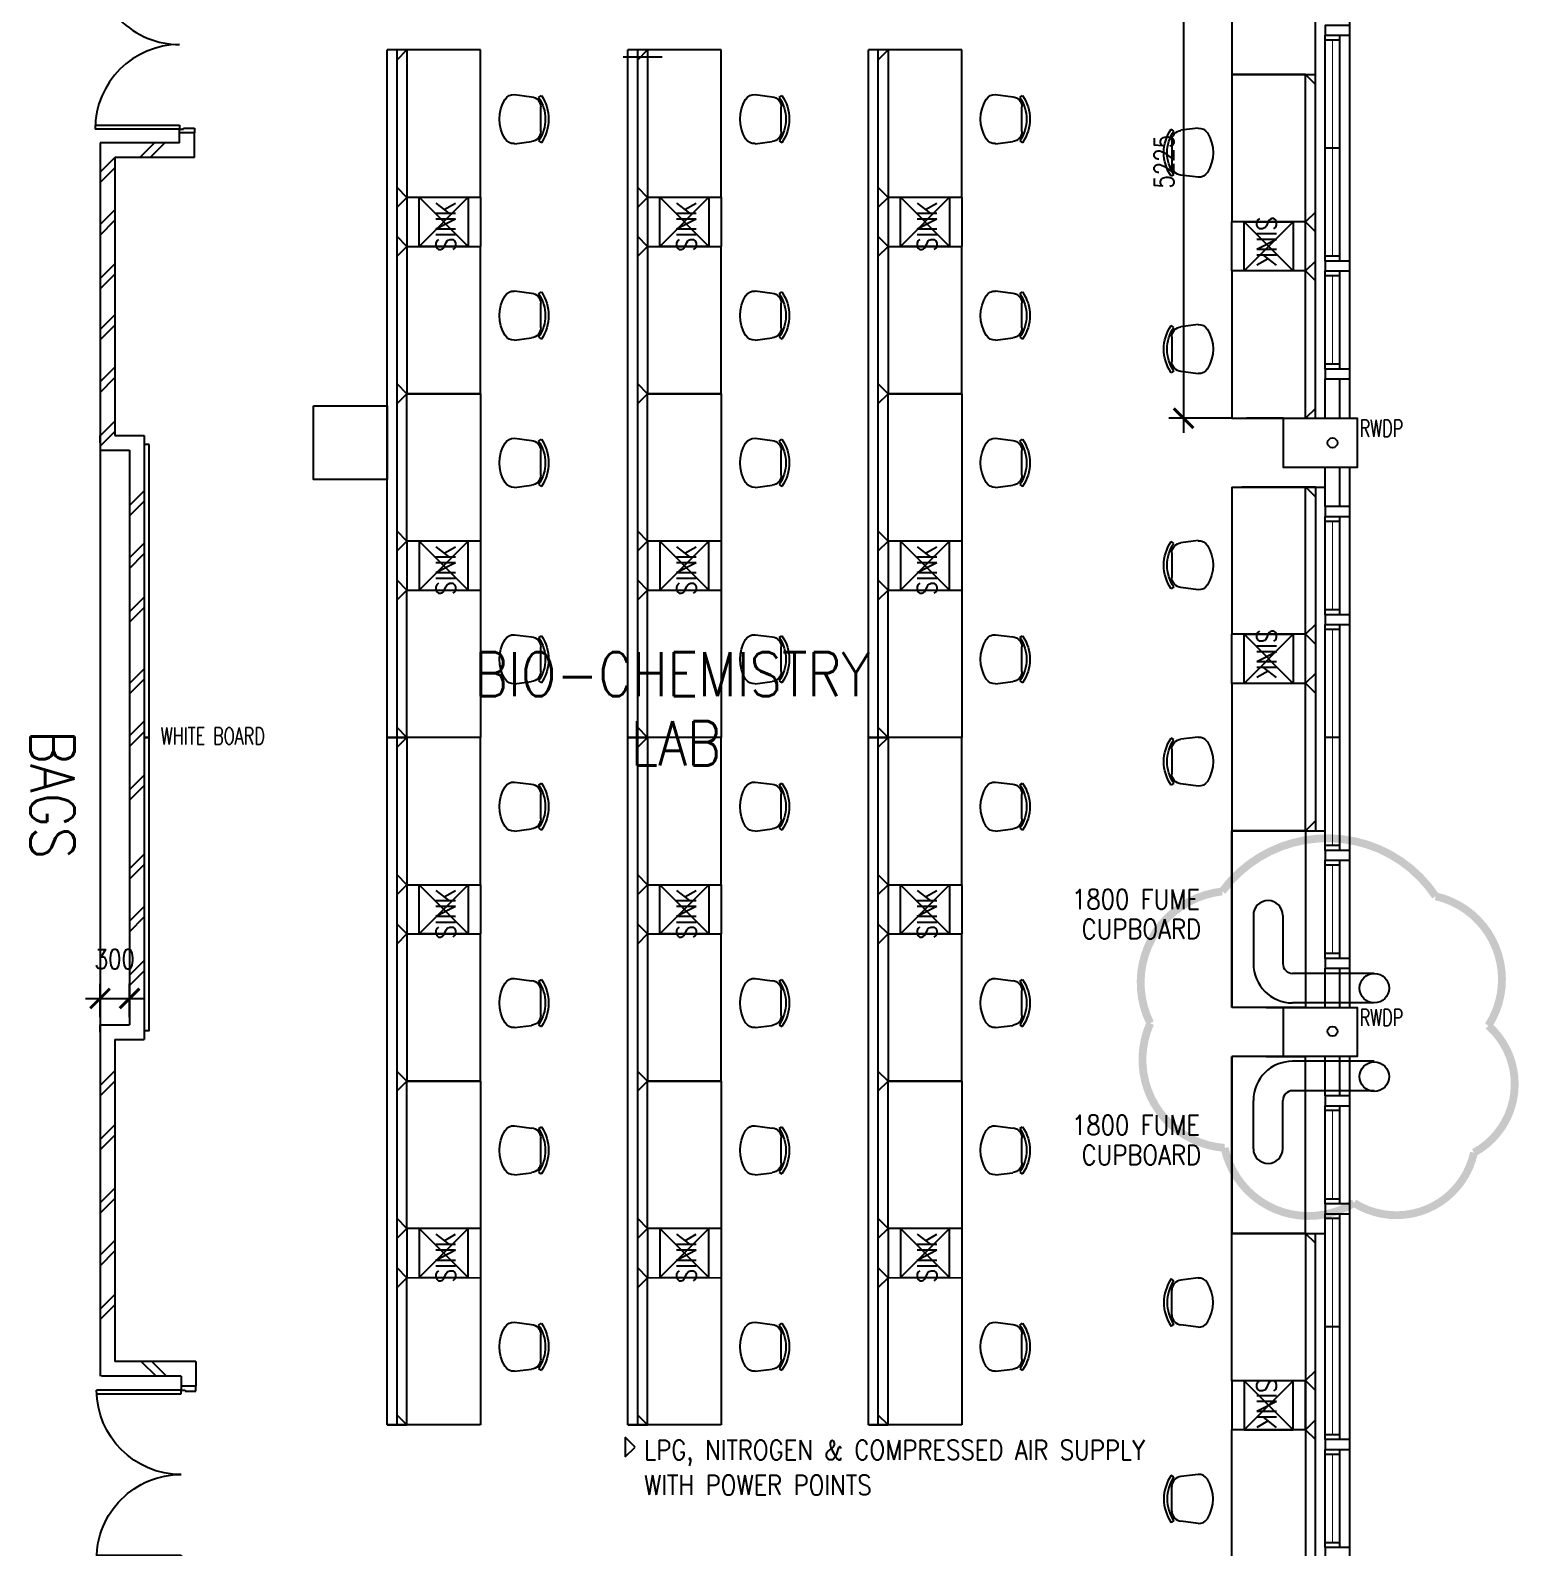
# Model space of a CAD drawing. Extents: x 2687779 to 2997471, y -863049 to -631414.
# Drawn here: x 2820762 to 2835917, y -668858 to -653408 of the extents above; entities that cross this region are included whole.
import ezdxf

# ---------------------------------------------------------------- set-up
doc = ezdxf.new("R2010")
doc.units = 0
doc.header["$LTSCALE"] = 10
doc.header["$MEASUREMENT"] = 0
doc.header["$PDMODE"] = 34
doc.layers.get('0').update_dxf_attribs({"linetype": 'CONTINUOUS'})
doc.layers.get('DEFPOINTS').update_dxf_attribs({"linetype": 'CONTINUOUS'})
for name, color, linetype in [('BO', 7, 'CONTINUOUS'), ('COL', 3, 'CONTINUOUS'), ('DR', 7, 'CONTINUOUS'), ('FURN', 1, 'CONTINUOUS'), ('hatch', 7, 'CONTINUOUS'), ('RISERFUME', 1, 'CONTINUOUS'), ('RWDP', 145, 'CONTINUOUS'), ('T50', 3, 'CONTINUOUS'), ('WALL', 2, 'CONTINUOUS'), ('WIN', 5, 'CONTINUOUS')]:
    doc.layers.add(name, color=color, linetype=linetype)
doc.styles.add('ROMANS', font='romans.shx', dxfattribs={"width": 0.8, "height": 100})
doc.styles.get("Standard").update_dxf_attribs({"font": 'ROMANS.SHX'})
doc.dimstyles.new('STANDARD$0', dxfattribs={"dimscale": 0, "dimtxt": 8, "dimasz": 6, "dimexe": 1, "dimexo": 1, "dimgap": 3, "dimtad": 1, "dimdec": 0, "dimlfac": -1, "dimrnd": 1, "dimzin": 0, "dimdsep": 46, "dimtxsty": 'Standard', "dimcen": 0, "dimclrd": 5, "dimclre": 250, "dimadec": 0, "dimazin": 0, "dimtfac": 1, "dimtdec": 4, "dimtofl": 0, "dimtmove": 0, "dimatfit": 3, "dimfxl": 1, "dimtolj": 1, "dimtzin": 0, "dimarcsym": 0})

# ---------------------------------------------------------------- blocks, each defined once
blk = doc.blocks.new('DR-1800-B')
at = {"layer": 'DR'}
for p, q in [((-50, 0), (0, 0)), ((0, 0), (0, -150)), ((-1800, 0), (-1800, -150)), ((-1750, 0), (-1800, 0)), ((-1800, -150), (-1760, -150)), ((-1760, -150), (-1760, -110)), ((-1760, -110), (-1750, -110)), ((-1760, -150), (-1760, -1010)), ((-1720, -150), (-1760, -150)), ((-1750, -110), (-1750, 0)), ((-1720, -1009), (-1720, -150)), ((-80, -1009), (-80, -150)), ((-80, -150), (-40, -150)), ((-50, -110), (-50, 0)), ((-40, -110), (-50, -110)), ((-40, -150), (-40, -110)), ((-40, -150), (-40, -1010)), ((0, -150), (-40, -150))]:
    blk.add_line(p, q, dxfattribs=at)
for centre, start, end in [((-1760, -150), 270, 0), ((-40, -150), 180.0001, 270)]:
    blk.add_arc(centre, 860, start, end, dxfattribs=at)
blk = doc.blocks.new('_ARCHTICK')
at = {"color": 0, "linetype": 'ByBlock', "const_width": 0.15}
blk.add_lwpolyline([(-0.5, -0.5), (0.5, 0.5)], dxfattribs=at)
blk = doc.blocks.new('*D412')
at = {"layer": 'BO', "color": 7, "linetype": 'Continuous', "lineweight": -2, "transparency": 16777216}
for p, q in [((2821322, -663266), (2821922, -663266)), ((2821472, -663458), (2821472, -663116)), ((2821772, -663458), (2821772, -663116))]:
    blk.add_line(p, q, dxfattribs=at)
at = {"layer": 'DEFPOINTS', "color": 0, "linetype": 'Continuous', "transparency": 16777216}
for p in [(2821772, -663266), (2821472, -663608), (2821772, -663608)]:
    blk.add_point(p, dxfattribs=at)
at = {"layer": 'BO', "color": 7, "linetype": 'Continuous', "lineweight": -2, "transparency": 16777216, "xscale": 200, "yscale": 200, "zscale": 200, "rotation": 180}
blk.add_blockref('_ARCHTICK', (2821472, -663266), dxfattribs=at)
at = {"layer": 'BO', "color": 7, "linetype": 'Continuous', "lineweight": -2, "transparency": 16777216, "xscale": 200, "yscale": 200, "zscale": 200}
blk.add_blockref('_ARCHTICK', (2821772, -663266), dxfattribs=at)
at = {"layer": 'BO', "color": 7, "linetype": 'Continuous', "transparency": 16777216, "insert": (2821622, -662866), "char_height": 200, "attachment_point": 5, "style": 'ROMANS'}
blk.add_mtext('\\A1;300', dxfattribs=at)
blk = doc.blocks.new('CHAIR11')
at = {"layer": 'FURN', "color": 1}
for p, q in [((-676, 492), (-653, 318)), ((-176, 492), (-198, 318)), ((-647, 246), (-666, 218)), ((-300, 225), (-552, 225)), ((-205, 246), (-186, 218))]:
    blk.add_line(p, q, dxfattribs=at)
for centre, radius, start, end in [((-426, 260), 385, 58.407, 121.593), ((-574, 501), 102, 121.593, 184.9697), ((-278, 501), 102, 355.0303, 58.407), ((-552, 327), 102, 184.9697, 270), ((-300, 327), 102, 270, 355.0303), ((-426, 569), 425, 235.6197, 304.3803), ((-426, 569), 391, 235.6197, 304.3803)]:
    blk.add_arc(centre, radius, start, end, dxfattribs=at)
blk = doc.blocks.new('*D418')
at = {"layer": 'DEFPOINTS', "color": 0, "linetype": 'Continuous', "transparency": 16777216}
for p in [(2833147, -652133), (2832505, -657358), (2833147, -657358)]:
    blk.add_point(p, dxfattribs=at)
at = {"layer": 'FURN', "color": 7, "linetype": 'Continuous', "lineweight": -2, "transparency": 16777216}
for p, q in [((2832505, -651983), (2832505, -657508)), ((2832997, -652133), (2832355, -652133)), ((2832997, -657358), (2832355, -657358))]:
    blk.add_line(p, q, dxfattribs=at)
at = {"layer": 'FURN', "color": 7, "linetype": 'Continuous', "lineweight": -2, "transparency": 16777216, "xscale": 200, "yscale": 200, "zscale": 200}
for p, rotation in [((2832505, -652133), 90), ((2832505, -657358), 270)]:
    blk.add_blockref('_ARCHTICK', p, dxfattribs=dict(at, rotation=rotation))
at = {"layer": 'FURN', "color": 7, "linetype": 'Continuous', "transparency": 16777216, "insert": (2832305, -654746), "char_height": 200, "attachment_point": 5, "rotation": 90, "style": 'ROMANS'}
blk.add_mtext('\\A1;5225', dxfattribs=at)

msp = doc.modelspace()

# ---------------------------------------------------------------- linework, layer by layer
at = {"color": 9}
for p, q in [((2834197, -657358.2), (2834197, -651858.2)), ((2834197, -663358.2), (2834197, -657858.2)), ((2834197, -669358.2), (2834197, -663858.2))]:
    msp.add_line(p, q, dxfattribs=at)
at = {"layer": 'BO', "linetype": 'Continuous'}
for p, q in [((2821472, -657683.2), (2821472, -663533.2)), ((2821472, -657683.2), (2821472, -663533.2)), ((2821472, -663608.2), (2821472, -663533.2)), ((2821472, -663608.2), (2821472, -663533.2)), ((2821472, -663608.2), (2821472, -663683.2)), ((2821472, -663608.2), (2821472, -663683.2))]:
    msp.add_line(p, q, dxfattribs=at)
at = {"layer": 'COL'}
for points in [[(2823647, -657233.2), (2824397, -657233.2), (2824397, -657983.2), (2823647, -657983.2)], [(2833522, -657358.2), (2834272, -657358.2), (2834272, -657858.2), (2833522, -657858.2)], [(2833522, -663358.2), (2834272, -663358.2), (2834272, -663858.2), (2833522, -663858.2)]]:
    msp.add_lwpolyline(points, close=True, dxfattribs=at)
at = {"layer": 'FURN', "linetype": 'Continuous'}
for p, q in [((2832997, -652133.2), (2832997, -655358.2)), ((2833847, -657358.2), (2833847, -652133.2)), ((2824397, -660608.2), (2824397, -653608.2)), ((2825347, -653608.2), (2824397, -653608.2)), ((2824497, -653708.2), (2824597, -653608.2)), ((2824497, -660608.2), (2824497, -653608.2)), ((2824597, -653608.2), (2824597, -655608.2)), ((2824597, -653608.2), (2824597, -655108.2)), ((2825347, -655108.2), (2825347, -653608.2)), ((2826797, -653677.9), (2827197, -653677.9)), ((2826847, -660608.2), (2826847, -653608.2)), ((2827797, -653608.2), (2826847, -653608.2)), ((2826947, -653708.2), (2827047, -653608.2)), ((2826947, -660608.2), (2826947, -653608.2)), ((2827047, -653608.2), (2827047, -655608.2)), ((2827047, -653608.2), (2827047, -655108.2)), ((2827797, -655108.2), (2827797, -653608.2)), ((2829297, -660608.2), (2829297, -653608.2)), ((2830247, -653608.2), (2829297, -653608.2)), ((2829397, -653708.2), (2829497, -653608.2)), ((2829397, -660608.2), (2829397, -653608.2)), ((2829497, -653608.2), (2829497, -655608.2)), ((2829497, -653608.2), (2829497, -655108.2)), ((2830247, -655108.2), (2830247, -653608.2)), ((2833747, -653858.2), (2832997, -653858.2)), ((2832997, -653858.2), (2833847, -653858.2)), ((2833622, -653858.2), (2833122, -653858.2)), ((2833122, -653858.2), (2833622, -653858.2)), ((2833747, -655358.2), (2833747, -653858.2)), ((2833747, -655358.2), (2833747, -653858.2)), ((2833748, -653857.2), (2833847, -653958.2)), ((2824596, -655109.2), (2824497, -655008.2)), ((2827046, -655109.2), (2826947, -655008.2)), ((2829496, -655109.2), (2829397, -655008.2)), ((2824497, -655208.2), (2824596, -655109.2)), ((2824597, -655108.2), (2824597, -655608.2)), ((2824597, -655108.2), (2825347, -655108.2)), ((2825222, -655108.2), (2824722, -655608.2)), ((2825222, -655608.2), (2824722, -655108.2)), ((2824722, -655358.2), (2824722, -655108.2)), ((2824722, -655108.2), (2825222, -655108.2)), ((2824722, -655608.2), (2824722, -655108.2)), ((2825222, -655108.2), (2825222, -655608.2)), ((2825347, -655108.2), (2825347, -655608.2)), ((2826947, -655208.2), (2827046, -655109.2)), ((2827047, -655108.2), (2827047, -655608.2)), ((2827047, -655108.2), (2827797, -655108.2)), ((2827672, -655108.2), (2827172, -655608.2)), ((2827672, -655608.2), (2827172, -655108.2)), ((2827172, -655358.2), (2827172, -655108.2)), ((2827172, -655108.2), (2827672, -655108.2)), ((2827172, -655608.2), (2827172, -655108.2)), ((2827672, -655108.2), (2827672, -655608.2)), ((2827797, -655108.2), (2827797, -655608.2)), ((2829397, -655208.2), (2829496, -655109.2)), ((2829497, -655108.2), (2829497, -655608.2)), ((2829497, -655108.2), (2830247, -655108.2)), ((2830122, -655108.2), (2829622, -655608.2)), ((2830122, -655608.2), (2829622, -655108.2)), ((2829622, -655358.2), (2829622, -655108.2)), ((2829622, -655108.2), (2830122, -655108.2)), ((2829622, -655608.2), (2829622, -655108.2)), ((2830122, -655108.2), (2830122, -655608.2)), ((2830247, -655108.2), (2830247, -655608.2)), ((2832997, -655858.2), (2832997, -655358.2)), ((2833747, -655358.2), (2832997, -655358.2)), ((2833122, -655858.2), (2833622, -655358.2)), ((2833122, -655358.2), (2833622, -655858.2)), ((2833122, -655858.2), (2833122, -655358.2)), ((2833122, -655358.2), (2833622, -655358.2)), ((2833622, -655358.2), (2833622, -655858.2)), ((2833747, -657358.2), (2833747, -655358.2)), ((2833747, -655858.2), (2833747, -655358.2)), ((2833847, -655258.2), (2833748, -655357.2)), ((2833748, -655357.2), (2833847, -655458.2)), ((2824596, -655609.2), (2824497, -655508.2)), ((2827046, -655609.2), (2826947, -655508.2)), ((2829496, -655609.2), (2829397, -655508.2)), ((2824497, -655708.2), (2824596, -655609.2)), ((2824597, -655608.2), (2824597, -657108.2)), ((2824597, -655608.2), (2824597, -657108.2)), ((2824597, -655608.2), (2825347, -655608.2)), ((2825222, -655608.2), (2824722, -655608.2)), ((2825347, -657108.2), (2825347, -655608.2)), ((2826947, -655708.2), (2827046, -655609.2)), ((2827047, -655608.2), (2827047, -657108.2)), ((2827047, -655608.2), (2827047, -657108.2)), ((2827047, -655608.2), (2827797, -655608.2)), ((2827672, -655608.2), (2827172, -655608.2)), ((2827797, -657108.2), (2827797, -655608.2)), ((2829397, -655708.2), (2829496, -655609.2)), ((2829497, -655608.2), (2829497, -657108.2)), ((2829497, -655608.2), (2829497, -657108.2)), ((2829497, -655608.2), (2830247, -655608.2)), ((2830122, -655608.2), (2829622, -655608.2)), ((2830247, -657108.2), (2830247, -655608.2)), ((2833622, -655608.2), (2833622, -655858.2)), ((2833847, -655758.2), (2833748, -655857.2)), ((2832997, -655858.2), (2832997, -657358.2)), ((2833747, -655858.2), (2832997, -655858.2)), ((2833622, -655858.2), (2833122, -655858.2)), ((2833747, -657358.2), (2833747, -655858.2)), ((2833748, -655857.2), (2833847, -655958.2)), ((2824596, -657109.2), (2824497, -657008.2)), ((2827046, -657109.2), (2826947, -657008.2)), ((2829496, -657109.2), (2829397, -657008.2)), ((2824497, -657208.2), (2824596, -657109.2)), ((2824597, -657108.2), (2825347, -657108.2)), ((2825347, -657108.2), (2824597, -657108.2)), ((2824597, -658608.2), (2824597, -657108.2)), ((2824722, -657108.2), (2825222, -657108.2)), ((2825222, -657108.2), (2824722, -657108.2)), ((2825347, -657108.2), (2825347, -658608.2)), ((2826947, -657208.2), (2827046, -657109.2)), ((2827047, -657108.2), (2827797, -657108.2)), ((2827797, -657108.2), (2827047, -657108.2)), ((2827047, -658608.2), (2827047, -657108.2)), ((2827172, -657108.2), (2827672, -657108.2)), ((2827672, -657108.2), (2827172, -657108.2)), ((2827797, -657108.2), (2827797, -658608.2)), ((2829397, -657208.2), (2829496, -657109.2)), ((2829497, -657108.2), (2830247, -657108.2)), ((2830247, -657108.2), (2829497, -657108.2)), ((2829497, -658608.2), (2829497, -657108.2)), ((2829622, -657108.2), (2830122, -657108.2)), ((2830122, -657108.2), (2829622, -657108.2)), ((2830247, -657108.2), (2830247, -658608.2)), ((2832997, -657358.2), (2833947, -657358.2)), ((2833522, -657358.2), (2833147, -657358.2)), ((2833847, -657258.2), (2833747, -657358.2)), ((2832997, -658058.2), (2832997, -659558.2)), ((2832997, -658058.2), (2833622, -658058.2)), ((2833847, -658058.2), (2833097, -658058.2)), ((2833097, -658058.2), (2833947, -658058.2)), ((2833722, -658058.2), (2833222, -658058.2)), ((2833747, -659558.2), (2833747, -658058.2)), ((2833747, -659558.2), (2833747, -658058.2)), ((2833748, -658057.2), (2833847, -658158.2)), ((2833847, -658058.2), (2833847, -661558.2)), ((2824596, -658609.2), (2824497, -658508.2)), ((2824497, -658708.2), (2824596, -658609.2)), ((2825347, -658608.2), (2824596, -658609.2)), ((2824597, -658608.2), (2824597, -659108.2)), ((2824722, -658608.2), (2825222, -659108.2)), ((2824722, -659108.2), (2825222, -658608.2)), ((2825222, -658608.2), (2824722, -658608.2)), ((2824722, -658608.2), (2824722, -659108.2)), ((2825222, -658858.2), (2825222, -658608.2)), ((2825222, -659108.2), (2825222, -658608.2)), ((2825347, -658608.2), (2825347, -659108.2)), ((2827046, -658609.2), (2826947, -658508.2)), ((2826947, -658708.2), (2827046, -658609.2)), ((2827797, -658608.2), (2827046, -658609.2)), ((2827047, -658608.2), (2827047, -659108.2)), ((2827172, -658608.2), (2827672, -659108.2)), ((2827172, -659108.2), (2827672, -658608.2)), ((2827672, -658608.2), (2827172, -658608.2)), ((2827172, -658608.2), (2827172, -659108.2)), ((2827672, -658858.2), (2827672, -658608.2)), ((2827672, -659108.2), (2827672, -658608.2)), ((2827797, -658608.2), (2827797, -659108.2)), ((2829496, -658609.2), (2829397, -658508.2)), ((2829397, -658708.2), (2829496, -658609.2)), ((2830247, -658608.2), (2829496, -658609.2)), ((2829497, -658608.2), (2829497, -659108.2)), ((2829622, -658608.2), (2830122, -659108.2)), ((2829622, -659108.2), (2830122, -658608.2)), ((2830122, -658608.2), (2829622, -658608.2)), ((2829622, -658608.2), (2829622, -659108.2)), ((2830122, -658858.2), (2830122, -658608.2)), ((2830122, -659108.2), (2830122, -658608.2)), ((2830247, -658608.2), (2830247, -659108.2)), ((2824596, -659109.2), (2824497, -659008.2)), ((2827046, -659109.2), (2826947, -659008.2)), ((2829496, -659109.2), (2829397, -659008.2)), ((2824497, -659208.2), (2824596, -659109.2)), ((2824596, -659109.2), (2825347, -659108.2)), ((2824597, -660608.2), (2824597, -659108.2)), ((2824722, -659108.2), (2825222, -659108.2)), ((2825347, -659108.2), (2825347, -660608.2)), ((2826947, -659208.2), (2827046, -659109.2)), ((2827046, -659109.2), (2827797, -659108.2)), ((2827047, -660608.2), (2827047, -659108.2)), ((2827172, -659108.2), (2827672, -659108.2)), ((2827797, -659108.2), (2827797, -660608.2)), ((2829397, -659208.2), (2829496, -659109.2)), ((2829496, -659109.2), (2830247, -659108.2)), ((2829497, -660608.2), (2829497, -659108.2)), ((2829622, -659108.2), (2830122, -659108.2)), ((2830247, -659108.2), (2830247, -660608.2)), ((2832997, -660058.2), (2832997, -659558.2)), ((2833747, -659558.2), (2832997, -659558.2)), ((2833122, -660058.2), (2833622, -659558.2)), ((2833122, -659558.2), (2833622, -660058.2)), ((2833122, -660058.2), (2833122, -659558.2)), ((2833122, -659558.2), (2833622, -659558.2)), ((2833622, -659558.2), (2833622, -660058.2)), ((2833747, -661558.2), (2833747, -659558.2)), ((2833747, -660058.2), (2833747, -659558.2)), ((2833847, -659458.2), (2833748, -659557.2)), ((2833748, -659557.2), (2833847, -659658.2)), ((2833622, -659808.2), (2833622, -660058.2)), ((2833847, -659958.2), (2833748, -660057.2)), ((2832997, -660058.2), (2832997, -661558.2)), ((2833747, -660058.2), (2832997, -660058.2)), ((2833622, -660058.2), (2833122, -660058.2)), ((2833747, -661558.2), (2833747, -660058.2)), ((2833748, -660057.2), (2833847, -660158.2)), ((2824397, -660608.2), (2824597, -660608.2)), ((2824497, -660608.2), (2824397, -660608.2)), ((2824397, -667608.2), (2824397, -660608.2)), ((2825347, -660608.2), (2824397, -660608.2)), ((2824596, -660609.2), (2824497, -660508.2)), ((2825347, -660608.2), (2824497, -660608.2)), ((2824497, -660708.2), (2824597, -660608.2)), ((2824497, -667608.2), (2824497, -660608.2)), ((2825347, -660608.2), (2824597, -660608.2)), ((2824597, -660608.2), (2824597, -662608.2)), ((2824597, -660608.2), (2824597, -662108.2)), ((2825222, -660608.2), (2824722, -660608.2)), ((2825222, -660608.2), (2824722, -660608.2)), ((2825347, -662108.2), (2825347, -660608.2)), ((2826847, -660608.2), (2827047, -660608.2)), ((2826947, -660608.2), (2826847, -660608.2)), ((2826847, -667608.2), (2826847, -660608.2)), ((2827797, -660608.2), (2826847, -660608.2)), ((2827046, -660609.2), (2826947, -660508.2)), ((2827797, -660608.2), (2826947, -660608.2)), ((2826947, -660708.2), (2827047, -660608.2)), ((2826947, -667608.2), (2826947, -660608.2)), ((2827797, -660608.2), (2827047, -660608.2)), ((2827047, -660608.2), (2827047, -662608.2)), ((2827047, -660608.2), (2827047, -662108.2)), ((2827672, -660608.2), (2827172, -660608.2)), ((2827672, -660608.2), (2827172, -660608.2)), ((2827797, -662108.2), (2827797, -660608.2)), ((2829297, -660608.2), (2829497, -660608.2)), ((2829397, -660608.2), (2829297, -660608.2)), ((2829297, -667608.2), (2829297, -660608.2)), ((2830247, -660608.2), (2829297, -660608.2)), ((2829496, -660609.2), (2829397, -660508.2)), ((2830247, -660608.2), (2829397, -660608.2)), ((2829397, -660708.2), (2829497, -660608.2)), ((2829397, -667608.2), (2829397, -660608.2)), ((2830247, -660608.2), (2829497, -660608.2)), ((2829497, -660608.2), (2829497, -662608.2)), ((2829497, -660608.2), (2829497, -662108.2)), ((2830122, -660608.2), (2829622, -660608.2)), ((2830122, -660608.2), (2829622, -660608.2)), ((2830247, -662108.2), (2830247, -660608.2)), ((2832997, -663358.2), (2832997, -661558.2)), ((2832997, -661558.2), (2832997, -663358.2)), ((2833747, -661558.2), (2832997, -661558.2)), ((2832997, -661558.2), (2833947, -661558.2)), ((2833847, -661458.2), (2833747, -661558.2)), ((2833747, -661558.2), (2833747, -663358.2)), ((2824596, -662109.2), (2824497, -662008.2)), ((2827046, -662109.2), (2826947, -662008.2)), ((2829496, -662109.2), (2829397, -662008.2)), ((2824497, -662208.2), (2824596, -662109.2)), ((2824597, -662108.2), (2824597, -662608.2)), ((2824597, -662108.2), (2825347, -662108.2)), ((2825222, -662108.2), (2824722, -662608.2)), ((2825222, -662608.2), (2824722, -662108.2)), ((2824722, -662358.2), (2824722, -662108.2)), ((2824722, -662108.2), (2825222, -662108.2)), ((2824722, -662608.2), (2824722, -662108.2)), ((2825222, -662108.2), (2825222, -662608.2)), ((2825347, -662108.2), (2825347, -662608.2)), ((2826947, -662208.2), (2827046, -662109.2)), ((2827047, -662108.2), (2827047, -662608.2)), ((2827047, -662108.2), (2827797, -662108.2)), ((2827672, -662108.2), (2827172, -662608.2)), ((2827672, -662608.2), (2827172, -662108.2)), ((2827172, -662358.2), (2827172, -662108.2)), ((2827172, -662108.2), (2827672, -662108.2)), ((2827172, -662608.2), (2827172, -662108.2)), ((2827672, -662108.2), (2827672, -662608.2)), ((2827797, -662108.2), (2827797, -662608.2)), ((2829397, -662208.2), (2829496, -662109.2)), ((2829497, -662108.2), (2829497, -662608.2)), ((2829497, -662108.2), (2830247, -662108.2)), ((2830122, -662108.2), (2829622, -662608.2)), ((2830122, -662608.2), (2829622, -662108.2)), ((2829622, -662358.2), (2829622, -662108.2)), ((2829622, -662108.2), (2830122, -662108.2)), ((2829622, -662608.2), (2829622, -662108.2)), ((2830122, -662108.2), (2830122, -662608.2)), ((2830247, -662108.2), (2830247, -662608.2)), ((2824596, -662609.2), (2824497, -662508.2)), ((2824497, -662708.2), (2824596, -662609.2)), ((2824597, -662608.2), (2824597, -664108.2)), ((2824597, -662608.2), (2824597, -664108.2)), ((2824597, -662608.2), (2825347, -662608.2)), ((2825222, -662608.2), (2824722, -662608.2)), ((2825347, -664108.2), (2825347, -662608.2)), ((2827046, -662609.2), (2826947, -662508.2)), ((2826947, -662708.2), (2827046, -662609.2)), ((2827047, -662608.2), (2827047, -664108.2)), ((2827047, -662608.2), (2827047, -664108.2)), ((2827047, -662608.2), (2827797, -662608.2)), ((2827672, -662608.2), (2827172, -662608.2)), ((2827797, -664108.2), (2827797, -662608.2)), ((2829496, -662609.2), (2829397, -662508.2)), ((2829397, -662708.2), (2829496, -662609.2)), ((2829497, -662608.2), (2829497, -664108.2)), ((2829497, -662608.2), (2829497, -664108.2)), ((2829497, -662608.2), (2830247, -662608.2)), ((2830122, -662608.2), (2829622, -662608.2)), ((2830247, -664108.2), (2830247, -662608.2)), ((2834447.4, -663011.1), (2833615.7, -663011.1, 0)), ((2833747, -663358.2), (2832997, -663358.2)), ((2834447.4, -663311.1), (2833615.7, -663311.1, 0)), ((2833747, -663858.2), (2832997, -663858.2)), ((2832997, -663858.2), (2832997, -665658.2)), ((2832997, -665658.2), (2832997, -663858.2)), ((2833747, -665658.2), (2833747, -663858.2)), ((2824596, -664109.2), (2824497, -664008.2)), ((2827046, -664109.2), (2826947, -664008.2)), ((2829496, -664109.2), (2829397, -664008.2)), ((2834447.4, -663905.3), (2833615.7, -663905.3, 0)), ((2824497, -664208.2), (2824596, -664109.2)), ((2824597, -664108.2), (2825347, -664108.2)), ((2825347, -664108.2), (2824597, -664108.2)), ((2824597, -665608.2), (2824597, -664108.2)), ((2824722, -664108.2), (2825222, -664108.2)), ((2825222, -664108.2), (2824722, -664108.2)), ((2825347, -664108.2), (2825347, -665608.2)), ((2826947, -664208.2), (2827046, -664109.2)), ((2827047, -664108.2), (2827797, -664108.2)), ((2827797, -664108.2), (2827047, -664108.2)), ((2827047, -665608.2), (2827047, -664108.2)), ((2827172, -664108.2), (2827672, -664108.2)), ((2827672, -664108.2), (2827172, -664108.2)), ((2827797, -664108.2), (2827797, -665608.2)), ((2829397, -664208.2), (2829496, -664109.2)), ((2829497, -664108.2), (2830247, -664108.2)), ((2830247, -664108.2), (2829497, -664108.2)), ((2829497, -665608.2), (2829497, -664108.2)), ((2829622, -664108.2), (2830122, -664108.2)), ((2830122, -664108.2), (2829622, -664108.2)), ((2830247, -664108.2), (2830247, -665608.2)), ((2834447.4, -664205.3), (2833615.7, -664205.3, 0)), ((2824596, -665609.2), (2824497, -665508.2)), ((2827046, -665609.2), (2826947, -665508.2)), ((2829496, -665609.2), (2829397, -665508.2)), ((2824497, -665708.2), (2824596, -665609.2)), ((2825347, -665608.2), (2824596, -665609.2)), ((2824597, -665608.2), (2824597, -666108.2)), ((2824722, -665608.2), (2825222, -666108.2)), ((2824722, -666108.2), (2825222, -665608.2)), ((2825222, -665608.2), (2824722, -665608.2)), ((2824722, -665608.2), (2824722, -666108.2)), ((2825222, -665858.2), (2825222, -665608.2)), ((2825222, -666108.2), (2825222, -665608.2)), ((2825347, -665608.2), (2825347, -666108.2)), ((2826947, -665708.2), (2827046, -665609.2)), ((2827797, -665608.2), (2827046, -665609.2)), ((2827047, -665608.2), (2827047, -666108.2)), ((2827172, -665608.2), (2827672, -666108.2)), ((2827172, -666108.2), (2827672, -665608.2)), ((2827672, -665608.2), (2827172, -665608.2)), ((2827172, -665608.2), (2827172, -666108.2)), ((2827672, -665858.2), (2827672, -665608.2)), ((2827672, -666108.2), (2827672, -665608.2)), ((2827797, -665608.2), (2827797, -666108.2)), ((2829397, -665708.2), (2829496, -665609.2)), ((2830247, -665608.2), (2829496, -665609.2)), ((2829497, -665608.2), (2829497, -666108.2)), ((2829622, -665608.2), (2830122, -666108.2)), ((2829622, -666108.2), (2830122, -665608.2)), ((2830122, -665608.2), (2829622, -665608.2)), ((2829622, -665608.2), (2829622, -666108.2)), ((2830122, -665858.2), (2830122, -665608.2)), ((2830122, -666108.2), (2830122, -665608.2)), ((2830247, -665608.2), (2830247, -666108.2)), ((2833747, -665658.2), (2832997, -665658.2)), ((2832997, -667158.2), (2832997, -665658.2)), ((2832997, -665658.2), (2833947, -665658.2)), ((2833747, -665658.2), (2833747, -667658.2)), ((2833747, -665658.2), (2833747, -667158.2)), ((2833847, -665758.2), (2833747, -665658.2)), ((2833847, -669158.2), (2833847, -665658.2)), ((2824596, -666109.2), (2824497, -666008.2)), ((2827046, -666109.2), (2826947, -666008.2)), ((2829496, -666109.2), (2829397, -666008.2)), ((2824497, -666208.2), (2824596, -666109.2)), ((2824596, -666109.2), (2825347, -666108.2)), ((2824597, -667608.2), (2824597, -666108.2)), ((2824722, -666108.2), (2825222, -666108.2)), ((2825347, -666108.2), (2825347, -667608.2)), ((2826947, -666208.2), (2827046, -666109.2)), ((2827046, -666109.2), (2827797, -666108.2)), ((2827047, -667608.2), (2827047, -666108.2)), ((2827172, -666108.2), (2827672, -666108.2)), ((2827797, -666108.2), (2827797, -667608.2)), ((2829397, -666208.2), (2829496, -666109.2)), ((2829496, -666109.2), (2830247, -666108.2)), ((2829497, -667608.2), (2829497, -666108.2)), ((2829622, -666108.2), (2830122, -666108.2)), ((2830247, -666108.2), (2830247, -667608.2)), ((2833847, -667058.2), (2833748, -667157.2)), ((2832997, -667158.2), (2832997, -667658.2)), ((2833747, -667158.2), (2832997, -667158.2)), ((2833122, -667158.2), (2833622, -667658.2)), ((2833122, -667658.2), (2833622, -667158.2)), ((2833622, -667158.2), (2833122, -667158.2)), ((2833122, -667158.2), (2833122, -667658.2)), ((2833622, -667408.2), (2833622, -667158.2)), ((2833622, -667658.2), (2833622, -667158.2)), ((2833747, -667158.2), (2833747, -667658.2)), ((2833747, -667658.2), (2833747, -667158.2)), ((2833748, -667157.2), (2833847, -667258.2)), ((2824596, -667609.2), (2824497, -667508.2)), ((2827046, -667609.2), (2826947, -667508.2)), ((2829496, -667609.2), (2829397, -667508.2)), ((2833847, -667558.2), (2833748, -667657.2)), ((2824397, -667608.2), (2824597, -667608.2)), ((2824497, -667608.2), (2824397, -667608.2)), ((2825347, -667608.2), (2824497, -667608.2)), ((2825347, -667608.2), (2824597, -667608.2)), ((2825222, -667608.2), (2824722, -667608.2)), ((2825222, -667608.2), (2824722, -667608.2)), ((2826819.5, -667734.1), (2826818.5, -667933.1)), ((2826919.5, -667834.1), (2826819.5, -667734.1)), ((2826847, -667608.2), (2827047, -667608.2)), ((2826947, -667608.2), (2826847, -667608.2)), ((2827797, -667608.2), (2826947, -667608.2)), ((2827797, -667608.2), (2827047, -667608.2)), ((2827672, -667608.2), (2827172, -667608.2)), ((2827672, -667608.2), (2827172, -667608.2)), ((2829297, -667608.2), (2829497, -667608.2)), ((2829397, -667608.2), (2829297, -667608.2)), ((2830247, -667608.2), (2829397, -667608.2)), ((2830247, -667608.2), (2829497, -667608.2)), ((2830122, -667608.2), (2829622, -667608.2)), ((2830122, -667608.2), (2829622, -667608.2)), ((2832997, -669158.2), (2832997, -667658.2)), ((2833747, -667658.2), (2832997, -667658.2)), ((2833122, -667658.2), (2833622, -667658.2)), ((2833747, -667658.2), (2833747, -669158.2)), ((2833747, -667658.2), (2833747, -669158.2)), ((2833748, -667657.2), (2833847, -667758.2)), ((2826818.5, -667933.1), (2826919.5, -667834.1))]:
    msp.add_line(p, q, dxfattribs=at)
at = {"layer": 'FURN', "color": 10, "linetype": 'Continuous'}
for p, q in [((2833215.7, -662420.1), (2833215.7, -662911.1, 0)), ((2833515.7, -662420.1), (2833515.7, -662911.1)), ((2833215.7, -664796.3), (2833215.7, -664305.3, 0)), ((2833515.7, -664796.3), (2833515.7, -664305.3))]:
    msp.add_line(p, q, dxfattribs=at)
at = {"layer": 'FURN'}
for p, q in [((2833347, -663358.2), (2833747, -663358.2)), ((2833347, -663858.2), (2833747, -663858.2))]:
    msp.add_line(p, q, dxfattribs=at)
for points in [[(2821972, -657625.2), (2821922, -657625.2), (2821922, -660608.2), (2821972, -660608.2)], [(2821972, -660608.2), (2821922, -660608.2), (2821922, -663591.2), (2821972, -663591.2)]]:
    msp.add_lwpolyline(points, close=True, dxfattribs=at)
at = {"layer": 'FURN', "linetype": 'Continuous'}
for centre in [(2834447.4, -663161.1), (2834447.4, -664062.1)]:
    msp.add_circle(centre, 150, dxfattribs=at)
at = {"layer": 'FURN', "color": 10, "linetype": 'Continuous'}
for centre, radius, start, end in [((2833365.7, -662420.1), 150, 0, 180), ((2833615.7, -662911.1, 0), 400, 180, 270), ((2833615.7, -662911.1, 0), 100, 180, 270), ((2833615.7, -664305.3, 0), 400, 90, 180), ((2833615.7, -664305.3, 0), 100, 90, 180), ((2833365.7, -664796.3), 150, 180, 0)]:
    msp.add_arc(centre, radius, start, end, dxfattribs=at)
at = {"layer": 'hatch', "color": 1}
for p, q in [((2821877, -654702.9), (2822027, -654552.9)), ((2821983.1, -654702.9), (2822133.1, -654552.9)), ((2821472, -654852.9), (2821622, -654702.9)), ((2821472, -654958.9), (2821622, -654808.9)), ((2821472, -655386.6), (2821622, -655236.6)), ((2821472, -655492.7), (2821622, -655342.7)), ((2821472, -655935.1), (2821622, -655785.1)), ((2821472, -656041.1), (2821622, -655891.1)), ((2821472, -656454.6), (2821622, -656304.6)), ((2821472, -656560.6), (2821622, -656410.6)), ((2821472, -656988.3), (2821622, -656838.3)), ((2821472, -657094.4), (2821622, -656944.4)), ((2821472, -657536.8), (2821622, -657386.8)), ((2821472, -657642.8), (2821622, -657492.8)), ((2821772, -658246.6), (2821922, -658096.6)), ((2821772, -658352.6), (2821922, -658202.6)), ((2821772, -658780.3), (2821922, -658630.3)), ((2821772, -658886.4), (2821922, -658736.4)), ((2821772, -659328.8), (2821922, -659178.8)), ((2821772, -659434.8), (2821922, -659284.8)), ((2821772, -660059.6), (2821922, -659909.6)), ((2821772, -660165.6), (2821922, -660015.6)), ((2821772, -660593.3), (2821922, -660443.3)), ((2821772, -660699.4), (2821922, -660549.4)), ((2821772, -661141.8), (2821922, -660991.8)), ((2821772, -661247.8), (2821922, -661097.8)), ((2821772, -661946.7), (2821922, -661796.7)), ((2821772, -662052.8), (2821922, -661902.8)), ((2821772, -662480.5), (2821922, -662330.5)), ((2821772, -662586.5), (2821922, -662436.5)), ((2821772, -663028.9), (2821922, -662878.9)), ((2821772, -663135), (2821922, -662985)), ((2821472, -664152.9), (2821622, -664002.9)), ((2821472, -664259), (2821622, -664109)), ((2821472, -664701.4), (2821622, -664551.4)), ((2821472, -664807.4), (2821622, -664657.4)), ((2821472, -665347.7), (2821622, -665197.7)), ((2821472, -665453.8), (2821622, -665303.8)), ((2821472, -665881.5), (2821622, -665731.5)), ((2821472, -665987.5), (2821622, -665837.5)), ((2821472, -666429.9), (2821622, -666279.9)), ((2821472, -666536), (2821622, -666386)), ((2821892, -666963.5), (2822042, -667113.5)), ((2821998.1, -666963.5), (2822148.1, -667113.5))]:
    msp.add_line(p, q, dxfattribs=at)
at = {"layer": 'RISERFUME', "color": 3, "linetype": 'Continuous', "const_width": 80}
msp.add_lwpolyline([(2832898.1, -662176.4, 0.5205671), (2832165.5, -663518.5, 0.5205671), (2832922.6, -664787.4, 0.5205671), (2834241.3, -665348.6, 0.5205671), (2835462.4, -664836.2, 0.5205671), (2835608.9, -663542.9, 0.5205671), (2835071.7, -662225.2, 0.5205671)], format="xyb", close=True, dxfattribs=at)
at = {"layer": 'RWDP', "color": 142, "linetype": 'Continuous'}
for centre in [(2834022, -657608.2), (2834022, -663601.1)]:
    msp.add_circle(centre, 50, dxfattribs=at)
at = {"layer": 'WALL'}
for p, q in [((2822282, -654552.9), (2822282, -654452.9)), ((2822432, -654702.9), (2822432, -654452.9)), ((2822282, -654552.9), (2821472, -654552.9)), ((2821472, -654552.9), (2821472, -657683.2)), ((2822432, -654702.9), (2821622, -654702.9)), ((2821622, -654702.9), (2821622, -657533.2)), ((2833947, -657358.2), (2833947, -656958.2)), ((2834097, -657358.2), (2834097, -656958.2)), ((2821472, -657608.2), (2821472, -657533.2)), ((2821622, -657533.2), (2821922, -657533.2)), ((2821922, -657533.2), (2821922, -663683.2)), ((2821472, -657608.2), (2821472, -657683.2)), ((2821472, -657683.2), (2821772, -657683.2)), ((2821772, -657683.2), (2821772, -663533.2)), ((2833947, -658258.2), (2833947, -657858.2)), ((2834097, -658258.2), (2834097, -657858.2)), ((2833947, -663358.2), (2833947, -662958.2)), ((2834097, -663358.2), (2834097, -662958.2)), ((2821472, -663533.2), (2821772, -663533.2)), ((2821472, -663533.2), (2821472, -667113.5)), ((2821622, -663683.2), (2821922.5, -663683.2)), ((2821622, -663683.2), (2821622, -666963.5)), ((2833947, -664258.2), (2833947, -663858.2)), ((2834097, -664258.2), (2834097, -663858.2)), ((2822447, -666963.5), (2821622, -666963.5)), ((2822447, -666963.5), (2822447, -667213.5)), ((2822297, -667113.5), (2821487, -667113.5)), ((2822297, -667113.5), (2822297, -667213.5))]:
    msp.add_line(p, q, dxfattribs=at)
for points in [[(2834197, -653358.2), (2833947, -653358.2), (2833947, -653458.2), (2834197, -653458.2)], [(2834197, -655758.2), (2833947, -655758.2), (2833947, -655858.2), (2834197, -655858.2)], [(2834197, -656858.2), (2833947, -656858.2), (2833947, -656958.2), (2834197, -656958.2)], [(2834197, -658258.2), (2833947, -658258.2), (2833947, -658358.2), (2834197, -658358.2)], [(2834197, -659358.2), (2833947, -659358.2), (2833947, -659458.2), (2834197, -659458.2)], [(2834197, -661758.2), (2833947, -661758.2), (2833947, -661858.2), (2834197, -661858.2)], [(2834197, -662858.2), (2833947, -662858.2), (2833947, -662958.2), (2834197, -662958.2)], [(2834197, -664258.2), (2833947, -664258.2), (2833947, -664358.2), (2834197, -664358.2)], [(2834197, -665358.2), (2833947, -665358.2), (2833947, -665458.2), (2834197, -665458.2)], [(2834197, -667758.2), (2833947, -667758.2), (2833947, -667858.2), (2834197, -667858.2)], [(2834197, -668858.2), (2833947, -668858.2), (2833947, -668958.2), (2834197, -668958.2)]]:
    msp.add_lwpolyline(points, close=True, dxfattribs=at)
at = {"layer": 'WIN'}
for p, q in [((2833947, -655758.2), (2833947, -653458.2)), ((2834097, -653508.2), (2833947, -653508.2)), ((2834097, -655758.2), (2834097, -653458.2)), ((2834097, -654608.2), (2833947, -654608.2)), ((2834097, -655708.2), (2833947, -655708.2)), ((2833947, -656858.2), (2833947, -655858.2)), ((2834097, -655908.2), (2833947, -655908.2)), ((2834097, -656858.2), (2834097, -655858.2)), ((2834097, -656808.2), (2833947, -656808.2)), ((2833947, -659358.2), (2833947, -658358.2)), ((2834097, -658408.2), (2833947, -658408.2)), ((2834097, -659358.2), (2834097, -658358.2)), ((2834097, -659308.2), (2833947, -659308.2)), ((2833947, -661758.2), (2833947, -659458.2)), ((2834097, -659508.2), (2833947, -659508.2)), ((2834097, -661758.2), (2834097, -659458.2)), ((2834097, -660608.2), (2833947, -660608.2)), ((2834097, -661708.2), (2833947, -661708.2)), ((2833947, -662858.2), (2833947, -661858.2)), ((2834097, -662858.2), (2834097, -661858.2)), ((2834097, -661908.2), (2833947, -661908.2)), ((2834097, -662808.2), (2833947, -662808.2)), ((2833947, -665358.2), (2833947, -664358.2)), ((2834097, -664408.2), (2833947, -664408.2)), ((2834097, -665358.2), (2834097, -664358.2)), ((2834097, -665308.2), (2833947, -665308.2)), ((2833947, -667758.2), (2833947, -665458.2)), ((2834097, -665508.2), (2833947, -665508.2)), ((2834097, -667758.2), (2834097, -665458.2)), ((2834097, -666608.2), (2833947, -666608.2)), ((2834097, -667708.2), (2833947, -667708.2)), ((2833947, -668858.2), (2833947, -667858.2)), ((2834097, -668858.2), (2834097, -667858.2)), ((2834097, -667908.2), (2833947, -667908.2)), ((2834097, -668808.2), (2833947, -668808.2))]:
    msp.add_line(p, q, dxfattribs=at)
at = {"layer": 'WIN', "const_width": 10, "flags": 128}
for points in [[(2834022, -655708.2), (2834022, -653508.2)], [(2834022, -655908.2), (2834022, -656808.2)], [(2834022, -659308.2), (2834022, -658408.2)], [(2834022, -661708.2), (2834022, -659508.2)], [(2834022, -661908.2), (2834022, -662808.2)], [(2834022, -665308.2), (2834022, -664408.2)], [(2834022, -667708.2), (2834022, -665508.2)], [(2834022, -667908.2), (2834022, -668808.2)]]:
    msp.add_lwpolyline(points, dxfattribs=at)

# ---------------------------------------------------------------- block references
at = {"linetype": 'Continuous', "xscale": -1}
for p, rotation in [((2826183.7, -654738.1), 90), ((2828633.7, -654738.1), 90), ((2831083.7, -654738.1), 90), ((2832160.4, -654228.2), 270), ((2826183.7, -656738.1), 90), ((2828633.7, -656738.1), 90), ((2831083.7, -656738.1), 90), ((2832160.4, -656228.2), 270), ((2826183.7, -658238.1), 90), ((2828633.7, -658238.1), 90), ((2831083.7, -658238.1), 90), ((2832160.4, -658428.2), 270), ((2826183.7, -660238.1), 90), ((2828633.7, -660238.1), 90), ((2831083.7, -660238.1), 90), ((2832160.4, -660428.2), 270), ((2826183.7, -661738.1), 90), ((2828633.7, -661738.1), 90), ((2831083.7, -661738.1), 90), ((2826183.7, -663738.1), 90), ((2828633.7, -663738.1), 90), ((2831083.7, -663738.1), 90), ((2826183.7, -665238.1), 90), ((2828633.7, -665238.1), 90), ((2831083.7, -665238.1), 90), ((2826183.7, -667238.1), 90), ((2828633.7, -667238.1), 90), ((2831083.7, -667238.1), 90)]:
    msp.add_blockref('CHAIR11', p, dxfattribs=dict(at, rotation=rotation))
at = {"linetype": 'Continuous', "rotation": 270}
for p in [(2832160.4, -666788.1), (2832160.4, -668788.1)]:
    msp.add_blockref('CHAIR11', p, dxfattribs=at)
at = {"layer": 'WALL', "rotation": 270}
msp.add_blockref('DR-1800-B', (2822432, -654452.9), dxfattribs=at)
at = {"layer": 'WALL', "xscale": -1, "rotation": 270}
msp.add_blockref('DR-1800-B', (2822447, -667213.5), dxfattribs=at)

# ---------------------------------------------------------------- texts
at = {"layer": 'FURN', "color": 7, "style": 'ROMANS', "width": 0.85}
for rotation, p in [(90, (2825091.3, -655662.4)), (90, (2827541.3, -655662.4)), (90, (2829991.3, -655662.4)), (270, (2833252.8, -655303.9)), (90, (2825091.3, -659162.4)), (90, (2827541.3, -659162.4)), (90, (2829991.3, -659162.4)), (270, (2833252.8, -659503.9)), (90, (2825091.3, -662662.4)), (90, (2827541.3, -662662.4)), (90, (2829991.3, -662662.4)), (90, (2825091.3, -666162.4)), (90, (2827541.3, -666162.4)), (90, (2829991.3, -666162.4)), (270, (2833252.8, -667137.7))]:
    msp.add_text('SINK', height=200, rotation=rotation, dxfattribs=at).set_placement(p)
at = {"layer": 'FURN', "color": 7, "linetype": 'Continuous', "style": 'ROMANS', "width": 0.7}
msp.add_text('WHITE BOARD ', height=170, dxfattribs=at).set_placement((2822089.2, -660678.4))
at = {"layer": 'FURN', "linetype": 'Continuous', "style": 'ROMANS', "width": 0.85}
for s, p in [('1800 FUME', (2831368.7, -662355.4)), ('CUPBOARD', (2831466.7, -662659.4)), ('1800 FUME', (2831368.7, -664655.4)), ('CUPBOARD', (2831466.7, -664959.4))]:
    msp.add_text(s, height=200, dxfattribs=at).set_placement(p)
at = {"layer": 'FURN', "color": 7, "style": 'ROMANS', "width": 0.85}
for s, p in [('LPG, NITROGEN & COMPRESSED AIR SUPPLY', (2827011.3, -667963.5)), ('WITH POWER POINTS', (2827011.3, -668321.5))]:
    msp.add_text(s, height=200, dxfattribs=at).set_placement(p)
at = {"layer": 'RWDP', "color": 142, "style": 'ROMANS', "width": 0.7}
for p in [(2834298.8, -657545.7), (2834298.8, -663545.7)]:
    msp.add_text('RWDP', height=170, dxfattribs=at).set_placement(p)
at = {"layer": 'T50', "color": 3, "style": 'ROMANS', "width": 0.85}
for s, p in [('BIO-CHEMISTRY', (2825282.5, -660189)), ('LAB', (2826876.1, -660893.3))]:
    msp.add_text(s, height=450, dxfattribs=at).set_placement(p)
msp.add_text('BAGS', height=450, rotation=270, dxfattribs=at).set_placement((2820762, -660533.8))

# ---------------------------------------------------------------- dimensions: what is measured, and where the dimension line sits
at = {"layer": 'BO', "linetype": 'Continuous'}
dim = msp.add_linear_dim(base=(2821772, -663266.1), p1=(2821472, -663608.2), p2=(2821772, -663608.2), dimstyle='STANDARD$0', override={"dimscale": 100, "dimtxt": 2, "dimasz": 2, "dimexe": 1.5, "dimexo": 1.5, "dimgap": 1, "dimtxsty": 'ROMANS', "dimblk": 'ARCHTICK', "dimdle": 1.5, "dimclrd": 7, "dimclre": 7, "dimclrt": 7, "dimtdec": 0, "dimtmove": 2}, dxfattribs=at)
dim.commit()
dim.dimension.update_dxf_attribs({"geometry": '*D412', "text_midpoint": (2821622, -662866.1)})
at = {"layer": 'FURN', "linetype": 'Continuous'}
dim = msp.add_linear_dim(base=(2832504.5, -657358.2), p1=(2833147, -652133.2), p2=(2833147, -657358.2), angle=90, dimstyle='STANDARD$0', override={"dimscale": 100, "dimtxt": 2, "dimasz": 2, "dimexe": 1.5, "dimexo": 1.5, "dimgap": 1, "dimtxsty": 'ROMANS', "dimblk": 'ARCHTICK', "dimdle": 1.5, "dimclrd": 7, "dimclre": 7, "dimclrt": 7, "dimtdec": 0, "dimtmove": 2}, dxfattribs=at)
dim.commit()
dim.dimension.update_dxf_attribs({"geometry": '*D418', "text_midpoint": (2832304.5, -654745.7)})

doc.saveas('drawing.dxf')
